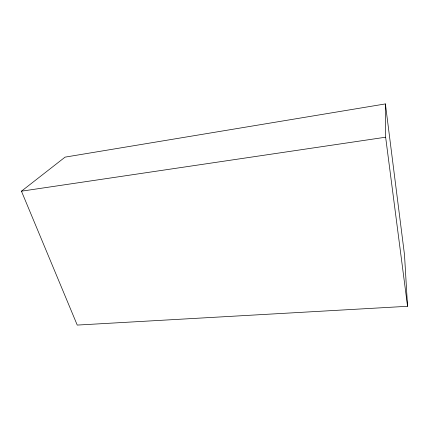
<?xml version="1.0" encoding="UTF-8"?>
<svg xmlns="http://www.w3.org/2000/svg" width="429" height="429" viewBox="0 0 429 429"><rect width="100%" height="100%" fill="white"/><g stroke="black" fill="none" stroke-linecap="round" stroke-linejoin="round"><path stroke-width="0.64" d="M21.45 191.189L65.095 157.127L385.398 103.92L404.499 254.756L407.55 306.295L77.241 325.08L21.45 191.189L385.639 137.205L385.398 103.92M385.639 137.205L407.55 306.295"/></g></svg>
